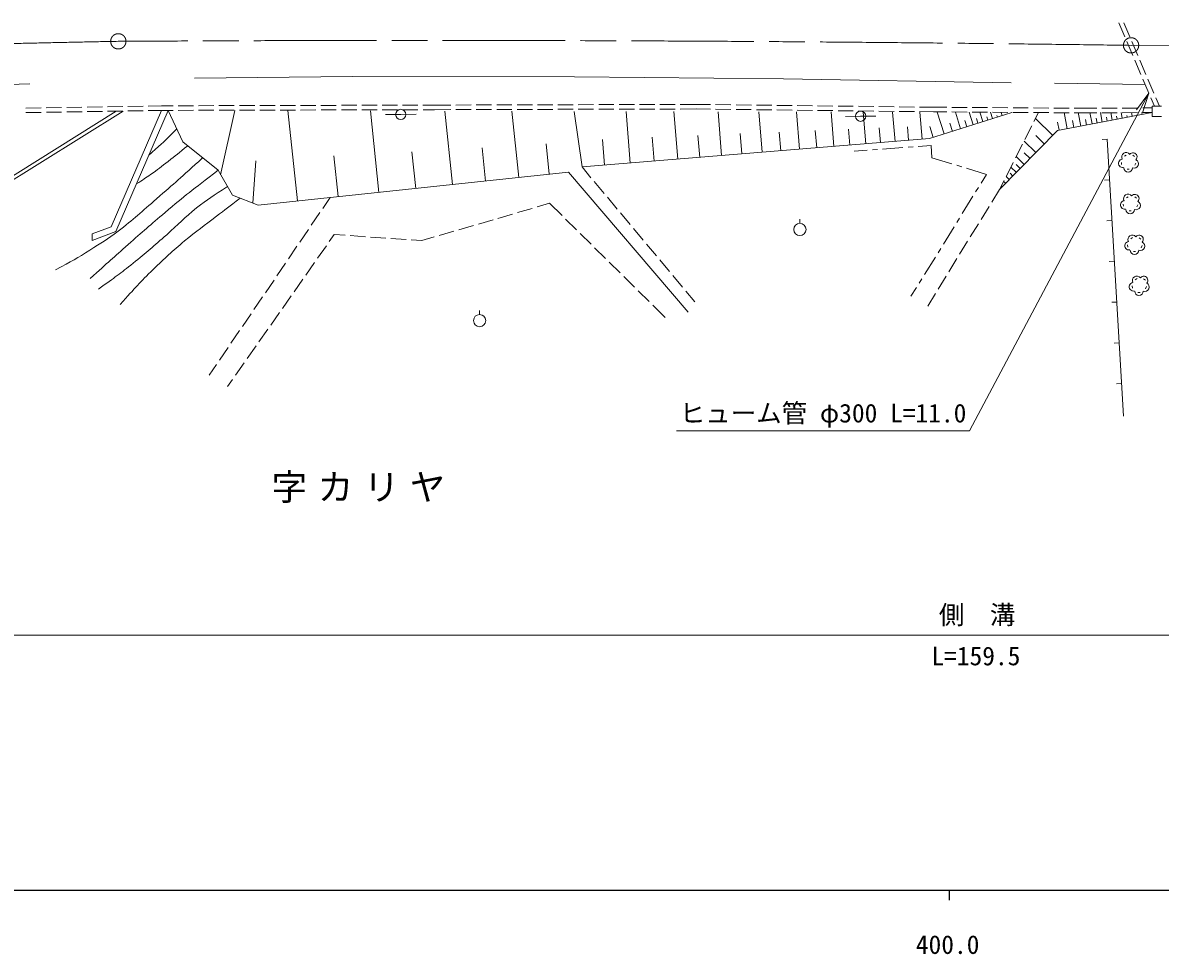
# Model space of a CAD drawing. Units: millimetres, scale not verified. Extents: x 40000 to 680000, y 20000 to 380000.
# Drawn here: x 377158 to 488691, y 198715 to 290011 of the extents above; entities that cross this region are included whole.
import ezdxf
from ezdxf.enums import TextEntityAlignment as Align

# ---------------------------------------------------------------- set-up
doc = ezdxf.new("R2010")
doc.units = ezdxf.units.MM
doc.header["$LTSCALE"] = 1000
doc.linetypes.add('CHAIN', pattern=[18.5, 12, -1.5, 3.5, -1.5])
for name, color, linetype, lineweight in [('M-BMK', 2, 'CHAIN', 13), ('M-BMK-HTXT', 7, 'Continuous', 13), ('M-STR-HTXT', 7, 'Continuous', 13), ('M-TTL-BAND', 7, 'Continuous', 25), ('M-WORK', 1, 'Continuous', 13)]:
    doc.layers.add(name, color=color, linetype=linetype, lineweight=lineweight)
doc.styles.add('ＭＳ ゴシック', font='')
doc.styles.get('ＭＳ ゴシック').set_extended_font_data('MS Gothic')

# ---------------------------------------------------------------- blocks, each defined once
blk = doc.blocks.new('open_arrow')
at = {"color": 0, "linetype": 'Continuous', "lineweight": -2}
blk.add_lwpolyline([(7.5, 1.25), (0, 0), (7.5, -1.25)], dxfattribs=at)

msp = doc.modelspace()

# ---------------------------------------------------------------- linework, layer by layer
at = {"layer": 'M-BMK'}
msp.add_line((485829, 287798), (567777, 288232), dxfattribs=at)
for centre in [(386527, 288191), (485829, 287798)]:
    msp.add_circle(centre, 750, dxfattribs=at)
for centre, radius, start, end in [((419593, -1511505), 1800000, 91.05257, 94.22339), ((416398, -4711720), 5000000, 89.20436, 90.34229)]:
    msp.add_arc(centre, radius, start, end, dxfattribs=at)
at = {"layer": 'M-STR-HTXT'}
msp.add_line((373682, 230000), (567490, 230000), dxfattribs=at)
msp.add_lwpolyline([(487584, 283097), (470000, 250000), (441250, 250000)], dxfattribs=at)
at = {"layer": 'M-TTL-BAND'}
for p, q in [((40000, 205000), (579000, 205000)), ((468000, 205000), (468000, 204000))]:
    msp.add_line(p, q, dxfattribs=at)
at = {"layer": 'M-WORK'}
for p, q in [((484620, 290011), (485211, 288633)), ((485110, 290011), (485701, 288633)), ((485408, 288173), (485999, 286794)), ((485898, 288173), (486489, 286794)), ((486196, 286335), (486787, 284956)), ((486686, 286335), (487277, 284956)), ((393994, 284567), (409486, 284737)), ((409486, 284737), (431263, 284702)), ((431263, 284702), (451739, 284526)), ((451739, 284526), (474079, 284139)), ((486984, 284497), (487575, 283118)), ((487474, 284497), (488065, 283118)), ((354623, 283342), (377843, 284028)), ((478331, 284084), (487220, 283946)), ((487772, 282658), (488122, 281841)), ((488261, 282658), (488612, 281841)), ((371893, 272332), (386312, 281349)), ((372074, 272033), (386990, 281360)), ((377465, 281653), (378965, 281678)), ((377471, 281203), (378971, 281228)), ((379465, 281686), (380965, 281711)), ((379471, 281236), (380971, 281261)), ((381465, 281719), (382965, 281744)), ((381471, 281269), (382970, 281294)), ((383464, 281752), (384964, 281777)), ((383470, 281302), (384970, 281327)), ((385464, 281785), (386964, 281810)), ((385470, 281335), (386970, 281360)), ((385833, 270009), (390768, 281422)), ((386282, 269536), (391423, 281424)), ((387464, 281818), (388964, 281842)), ((387470, 281368), (388970, 281392)), ((389464, 281851), (390764, 281872)), ((389470, 281401), (390768, 281422)), ((390764, 281872), (391900, 281875)), ((390768, 281422), (391903, 281425)), ((391423, 281424), (392860, 278340)), ((392400, 281876), (393900, 281880)), ((392403, 281426), (393903, 281430)), ((394400, 281882), (395900, 281886)), ((394403, 281432), (395903, 281436)), ((396400, 281887), (397900, 281891)), ((396403, 281437), (397903, 281441)), ((396561, 275117), (397943, 281408)), ((398400, 281892), (399900, 281896)), ((398403, 281442), (399903, 281446)), ((400400, 281897), (401900, 281901)), ((400403, 281447), (401903, 281451)), ((402400, 281903), (403900, 281907)), ((402403, 281453), (403903, 281457)), ((404099, 272545), (403163, 281396)), ((404400, 281908), (405900, 281912)), ((404403, 281458), (405903, 281462)), ((406400, 281913), (407900, 281917)), ((406403, 281463), (407903, 281467)), ((408400, 281918), (409900, 281922)), ((408403, 281468), (409903, 281472)), ((410400, 281924), (411900, 281928)), ((410403, 281474), (411903, 281478)), ((412085, 273390), (411241, 281377)), ((412400, 281929), (413900, 281933)), ((412403, 281479), (413903, 281483)), ((414400, 281934), (415900, 281938)), ((414403, 281484), (415903, 281488)), ((416400, 281939), (417537, 281942)), ((416403, 281489), (417538, 281492)), ((417537, 281942), (419128, 281947)), ((417538, 281492), (419128, 281497)), ((419292, 274152), (418530, 281359)), ((419628, 281948), (421128, 281952)), ((419628, 281498), (421128, 281502)), ((421628, 281954), (423128, 281958)), ((421628, 281504), (423128, 281508)), ((423628, 281959), (425128, 281963)), ((423628, 281509), (425128, 281513)), ((425796, 274840), (425108, 281344)), ((425628, 281965), (427128, 281969)), ((425628, 281515), (427128, 281519)), ((427628, 281970), (429128, 281974)), ((427628, 281520), (429128, 281524)), ((429628, 281976), (431128, 281980)), ((429628, 281526), (431128, 281530)), ((431993, 275878), (431241, 281329)), ((431628, 281981), (433128, 281985)), ((431628, 281531), (433128, 281535)), ((433628, 281986), (435128, 281991)), ((433628, 281536), (435128, 281541)), ((435628, 281992), (437128, 281996)), ((435628, 281542), (437128, 281546)), ((436723, 276264), (436312, 281317)), ((437628, 281997), (439128, 282002)), ((437628, 281547), (439128, 281552)), ((439628, 282003), (441128, 282007)), ((439628, 281553), (441128, 281557)), ((441386, 276644), (441006, 281306)), ((441628, 282008), (443219, 282013)), ((441628, 281558), (443217, 281563)), ((443217, 281563), (444595, 281546)), ((443219, 282013), (444598, 281996)), ((445094, 281540), (446594, 281522)), ((445098, 281990), (446598, 281972)), ((445687, 276995), (445336, 281296)), ((447094, 281516), (448594, 281498)), ((447098, 281966), (448597, 281948)), ((449094, 281492), (450594, 281473)), ((449097, 281942), (450597, 281923)), ((449655, 277318), (449331, 281286)), ((451094, 281467), (452594, 281449)), ((451097, 281917), (452597, 281899)), ((453316, 277617), (453017, 281278)), ((453094, 281443), (454594, 281425)), ((453097, 281893), (454597, 281875)), ((455094, 281419), (456594, 281401)), ((455097, 281869), (456597, 281851)), ((456693, 277892), (456418, 281270)), ((457094, 281395), (458593, 281377)), ((457097, 281845), (458597, 281827)), ((459093, 281371), (460593, 281352)), ((459097, 281821), (460597, 281802)), ((459810, 278146), (459556, 281262)), ((461093, 281346), (462593, 281328)), ((461097, 281796), (462596, 281778)), ((462684, 278380), (462450, 281255)), ((463093, 281322), (464593, 281304)), ((463096, 281772), (464596, 281754)), ((465093, 281298), (466470, 281281)), ((465096, 281748), (466474, 281731)), ((465337, 278597), (465121, 281249)), ((466070, 278656), (474151, 281228)), ((466470, 281281), (467751, 281272)), ((466474, 281731), (467753, 281722)), ((467502, 279112), (466823, 281245)), ((468251, 281269), (469751, 281258)), ((468253, 281719), (469753, 281708)), ((469117, 279626), (468603, 281241)), ((470340, 280015), (469951, 281237)), ((470251, 281255), (471751, 281244)), ((470253, 281705), (471753, 281694)), ((471293, 280318), (471001, 281235)), ((472246, 280621), (472051, 281232)), ((472251, 281241), (473751, 281230)), ((472253, 281691), (473753, 281680)), ((473198, 280924), (473101, 281230)), ((474251, 281227), (475751, 281216)), ((474253, 281677), (475753, 281666)), ((476251, 281213), (477751, 281202)), ((476253, 281663), (477753, 281652)), ((476312, 280339), (476753, 281209)), ((478251, 281199), (479751, 281188)), ((478253, 281649), (479753, 281638)), ((478620, 279445), (487908, 281215)), ((479560, 279624), (479258, 281211)), ((480251, 281185), (481532, 281176)), ((480253, 281635), (481532, 281626)), ((480894, 279878), (480639, 281211)), ((481532, 281626), (482470, 281632)), ((481532, 281176), (482470, 281182)), ((482014, 280092), (481800, 281212)), ((482996, 280279), (482818, 281212)), ((482970, 281635), (484470, 281644)), ((482970, 281185), (484470, 281194)), ((483978, 280466), (483836, 281213)), ((484961, 280653), (484854, 281213)), ((484970, 281647), (486470, 281656)), ((484970, 281197), (486470, 281206)), ((485943, 280840), (485872, 281214)), ((486925, 281028), (486890, 281214)), ((486970, 281659), (487908, 281665)), ((486970, 281209), (487908, 281215)), ((488804, 281841), (487908, 281841)), ((487908, 281841), (487908, 280814)), ((412718, 281014), (414218, 281026)), ((414218, 281026), (415718, 281039)), ((457814, 280835), (459314, 280848)), ((459314, 280848), (460814, 280861)), ((468309, 279369), (468053, 280176)), ((469728, 279820), (469534, 280432)), ((470816, 280166), (470670, 280625)), ((471769, 280470), (471672, 280775)), ((472722, 280773), (472673, 280926)), ((478158, 278976), (476466, 280643)), ((478767, 279473), (478616, 280266)), ((480227, 279751), (480100, 280418)), ((481454, 279985), (481347, 280545)), ((482505, 280185), (482416, 280652)), ((483487, 280372), (483416, 280746)), ((484470, 280560), (484416, 280840)), ((485452, 280747), (485416, 280934)), ((486434, 280934), (486416, 281027)), ((487908, 280814), (488804, 280814)), ((443536, 276819), (443361, 278970)), ((447671, 277156), (447509, 279141)), ((451485, 277467), (451336, 279298)), ((455005, 277754), (454867, 279443)), ((458252, 278019), (458125, 279577)), ((461247, 278263), (461130, 279701)), ((464011, 278489), (463903, 279815)), ((466435, 278773), (466096, 279839)), ((472932, 273671), (478620, 279445)), ((475408, 278555), (476086, 279893)), ((477325, 278130), (476479, 278963)), ((392860, 278340), (396303, 275560)), ((422544, 274496), (422200, 277748)), ((428780, 275156), (428464, 278139)), ((431993, 275878), (466070, 278656)), ((434197, 276058), (433991, 278585)), ((439055, 276454), (438864, 278785)), ((461464, 277636), (463459, 277782)), ((463958, 277819), (464456, 277856)), ((464955, 277892), (466244, 277987)), ((466244, 277987), (466301, 276780)), ((474504, 276771), (475182, 278109)), ((476491, 277284), (475339, 278419)), ((483491, 278614), (482992, 278585)), ((483491, 278614), (485086, 251440)), ((408092, 272968), (407670, 276961)), ((415689, 273771), (415308, 277375)), ((458680, 277431), (459968, 277526)), ((460467, 277563), (460966, 277599)), ((466301, 276780), (468265, 276184)), ((475356, 276132), (474571, 276905)), ((475924, 276708), (475348, 277275)), ((485364, 277043), (485180, 276926)), ((486176, 276887), (486008, 277028)), ((396303, 275560), (397726, 273106)), ((399708, 272338), (400000, 276484)), ((432874, 274825), (431993, 275878)), ((468743, 276039), (469222, 275894)), ((469700, 275749), (471664, 275153)), ((473600, 274987), (474278, 276325)), ((474583, 275347), (474049, 275873)), ((474970, 275739), (474577, 276126)), ((484876, 276319), (484906, 276110)), ((485448, 275664), (485658, 275668)), ((486205, 276049), (486293, 276251)), ((400228, 272136), (430684, 275357)), ((430684, 275357), (442399, 261660)), ((434157, 273291), (433194, 274442)), ((471664, 275153), (471118, 274274)), ((472932, 273671), (473373, 274541)), ((473531, 274278), (473377, 274429)), ((473881, 274634), (473574, 274937)), ((474232, 274991), (473965, 275254)), ((483726, 274621), (483226, 274592)), ((470855, 273849), (470591, 273424)), ((472166, 272425), (472932, 273671)), ((473180, 273922), (473100, 274001)), ((397726, 273106), (400228, 272136)), ((406578, 271822), (407302, 272884)), ((427592, 271961), (428815, 272318)), ((428815, 272318), (430032, 271116)), ((435440, 271757), (434477, 272907)), ((470328, 272999), (469273, 271300)), ((485067, 272240), (485097, 272031)), ((485555, 272964), (485371, 272847)), ((486368, 272808), (486200, 272949)), ((486397, 271970), (486484, 272172)), ((405453, 270168), (406297, 271408)), ((423752, 270839), (425192, 271260)), ((425672, 271400), (427112, 271820)), ((436723, 270223), (435760, 271373)), ((471117, 270722), (471903, 271999)), ((485639, 271585), (485850, 271589)), ((383967, 269310), (385833, 270009)), ((419913, 269717), (421352, 270138)), ((421832, 270278), (423272, 270699)), ((430388, 270764), (431455, 269710)), ((453362, 270357), (453362, 270757)), ((468483, 270025), (467428, 268325)), ((469010, 270875), (468746, 270450)), ((470069, 269019), (470855, 270296)), ((483960, 270628), (483461, 270598)), ((383967, 268670), (386282, 269536)), ((383967, 269310), (383967, 268670)), ((404327, 268515), (405172, 269755)), ((407215, 268558), (407706, 269257)), ((407706, 269257), (408756, 269184)), ((409254, 269149), (410751, 269045)), ((411250, 269010), (412746, 268906)), ((413245, 268871), (414741, 268767)), ((416290, 268659), (417513, 269016)), ((417993, 269156), (419433, 269577)), ((431811, 269359), (432878, 268305)), ((438006, 268688), (437043, 269839)), ((485977, 268961), (485792, 268845)), ((486789, 268805), (486621, 268947)), ((403202, 266862), (404046, 268102)), ((406065, 266922), (406927, 268149)), ((415240, 268732), (416290, 268659)), ((433234, 267954), (434301, 266900)), ((439289, 267154), (438326, 268305)), ((467165, 267901), (466901, 267476)), ((469020, 267316), (469807, 268593)), ((485488, 268238), (485519, 268029)), ((486818, 267967), (486906, 268170)), ((440572, 265620), (439609, 266770)), ((466638, 267051), (465583, 265351)), ((467972, 265613), (468758, 266890)), ((484194, 266635), (483695, 266605)), ((486060, 267582), (486271, 267587)), ((402077, 265208), (402921, 266448)), ((404915, 265285), (405778, 266512)), ((434657, 266548), (435724, 265494)), ((400951, 263555), (401795, 264795)), ((403766, 263649), (404628, 264876)), ((436080, 265143), (437147, 264089)), ((441855, 264085), (440892, 265236)), ((465320, 264926), (465056, 264501)), ((466923, 263909), (467710, 265187)), ((486417, 264940), (486233, 264823)), ((487230, 264784), (487062, 264925)), ((402616, 262012), (403478, 263239)), ((437503, 263738), (438570, 262684)), ((443056, 262649), (442175, 263702)), ((464793, 264077), (464248, 263198)), ((465894, 262238), (466661, 263484)), ((485929, 264216), (485959, 264007)), ((486501, 263561), (486711, 263565)), ((487259, 263946), (487346, 264148)), ((399826, 261902), (400670, 263142)), ((438926, 262332), (440143, 261130)), ((484428, 262641), (483929, 262612)), ((398700, 260248), (399544, 261488)), ((401467, 260375), (402329, 261603)), ((421957, 261414), (421957, 261814)), ((400317, 258739), (401179, 259966)), ((397575, 258595), (398419, 259835)), ((396450, 256942), (397294, 258182)), ((399167, 257102), (400029, 258330)), ((484663, 258648), (484164, 258619)), ((395445, 255466), (396168, 256528)), ((398018, 255466), (398880, 256693)), ((397239, 254358), (397730, 255057)), ((484897, 254655), (484398, 254626))]:
    msp.add_line(p, q, dxfattribs=at)
for centre, radius in [((414218, 281026), 500), ((459314, 280848), 500), ((453362, 269757), 600), ((421957, 260814), 600)]:
    msp.add_circle(centre, radius, dxfattribs=at)
for centre, radius, start, end in [((485016, 276239), 418, 97.98423, 279.93637), ((485340, 276857), 434, 36.66444, 208.11821), ((486011, 276864), 409, 317.34535, 142.12678), ((485551, 275796), 420, 180.49296, 0.19146), ((486122, 276201), 431, 249.39056, 63.83936), ((485207, 272160), 418, 97.98423, 279.93637), ((485532, 272778), 434, 36.66444, 208.11821), ((486203, 272785), 409, 317.34535, 142.12678), ((486314, 272122), 431, 249.39056, 63.83936), ((485742, 271717), 420, 180.49296, 0.19146), ((485953, 268775), 434, 36.66444, 208.11821), ((486624, 268783), 409, 317.34535, 142.12678), ((485629, 268157), 418, 97.98423, 279.93637), ((486164, 267715), 420, 180.49296, 0.19146), ((486735, 268119), 431, 249.39056, 63.83936), ((486069, 264136), 418, 97.98423, 279.93637), ((486393, 264754), 434, 36.66444, 208.11821), ((487064, 264761), 409, 317.34535, 142.12678), ((487175, 264097), 431, 249.39056, 63.83936), ((486604, 263693), 420, 180.49296, 0.19146)]:
    msp.add_arc(centre, radius, start, end, dxfattribs=at)
for points, knots in [([(389544, 277080), (390001, 277455), (390122, 277564), (390484, 277885), (391210, 278530), (391430, 278775), (392262, 279622)], [0, 0, 0, 0, 1, 1, 1, 2, 2, 2, 2]), ([(388302, 274208), (388979, 274646), (389161, 274767), (389699, 275143), (390385, 275624), (390755, 275913), (391418, 276425), (392176, 277010), (392417, 277211), (393328, 277962)], [0, 0, 0, 0, 1, 1, 1, 2, 2, 2, 3, 3, 3, 3]), ([(380371, 265790), (382003, 266679), (382461, 266920), (383749, 267729), (384845, 268417), (385467, 268796), (386501, 269574), (388046, 270736), (388821, 271502), (390285, 272764), (392071, 274304), (392632, 274817), (394798, 276775)], [0, 0, 0, 0, 1, 1, 1, 2, 2, 2, 3, 3, 3, 4, 4, 4, 4]), ([(383765, 264946), (385568, 266570), (386028, 266985), (387494, 268276), (388897, 269513), (389675, 270215), (391106, 271419), (393091, 273091), (393776, 273604), (396303, 275560)], [0, 0, 0, 0, 1, 1, 1, 2, 2, 2, 3, 3, 3, 3]), ([(384585, 263914), (386235, 265090), (386690, 265416), (387986, 266447), (389304, 267495), (390001, 268131), (391270, 269238), (392429, 270249), (392989, 270919), (394202, 271865), (395336, 272749), (395776, 273032), (397238, 273948)], [0, 0, 0, 0, 1, 1, 1, 2, 2, 2, 3, 3, 3, 4, 4, 4, 4]), ([(386720, 262413), (388221, 264080), (388637, 264554), (389956, 265837), (391119, 266967), (391782, 267592), (393029, 268628), (394215, 269613), (394925, 270106), (396148, 271044), (397055, 271739), (397341, 271957), (398474, 272816)], [0, 0, 0, 0, 1, 1, 1, 2, 2, 2, 3, 3, 3, 4, 4, 4, 4])]:
    msp.add_open_spline(points, degree=3, knots=knots, dxfattribs=at)

# ---------------------------------------------------------------- block references
at = {"layer": 'M-STR-HTXT', "xscale": 267, "yscale": 267, "rotation": 242}
msp.add_blockref('open_arrow', (487584, 283097), dxfattribs=at)

# ---------------------------------------------------------------- texts
at = {"layer": 'M-BMK-HTXT', "insert": (410583, 244361), "char_height": 2566, "attachment_point": 5, "style": 'ＭＳ ゴシック'}
msp.add_mtext('\\T1.29;字カリヤ', dxfattribs=at)
at = {"layer": 'M-STR-HTXT', "style": 'ＭＳ ゴシック'}
for s, p in [('ヒューム管 φ300 L=11.0', (455625, 251750)), ('側\u3000溝', (470731, 231982))]:
    msp.add_text(s, height=1833, dxfattribs=at).set_placement(p, align=Align.MIDDLE_CENTER)
msp.add_text('L=159.5', height=1833, dxfattribs=at).set_placement((470615, 226484), align=Align.BOTTOM_CENTER)
at = {"layer": 'M-TTL-BAND', "style": 'ＭＳ ゴシック'}
msp.add_text('400.0', height=1833, dxfattribs=at).set_placement((467844, 198195), align=Align.BOTTOM_CENTER)

doc.saveas('drawing.dxf')
